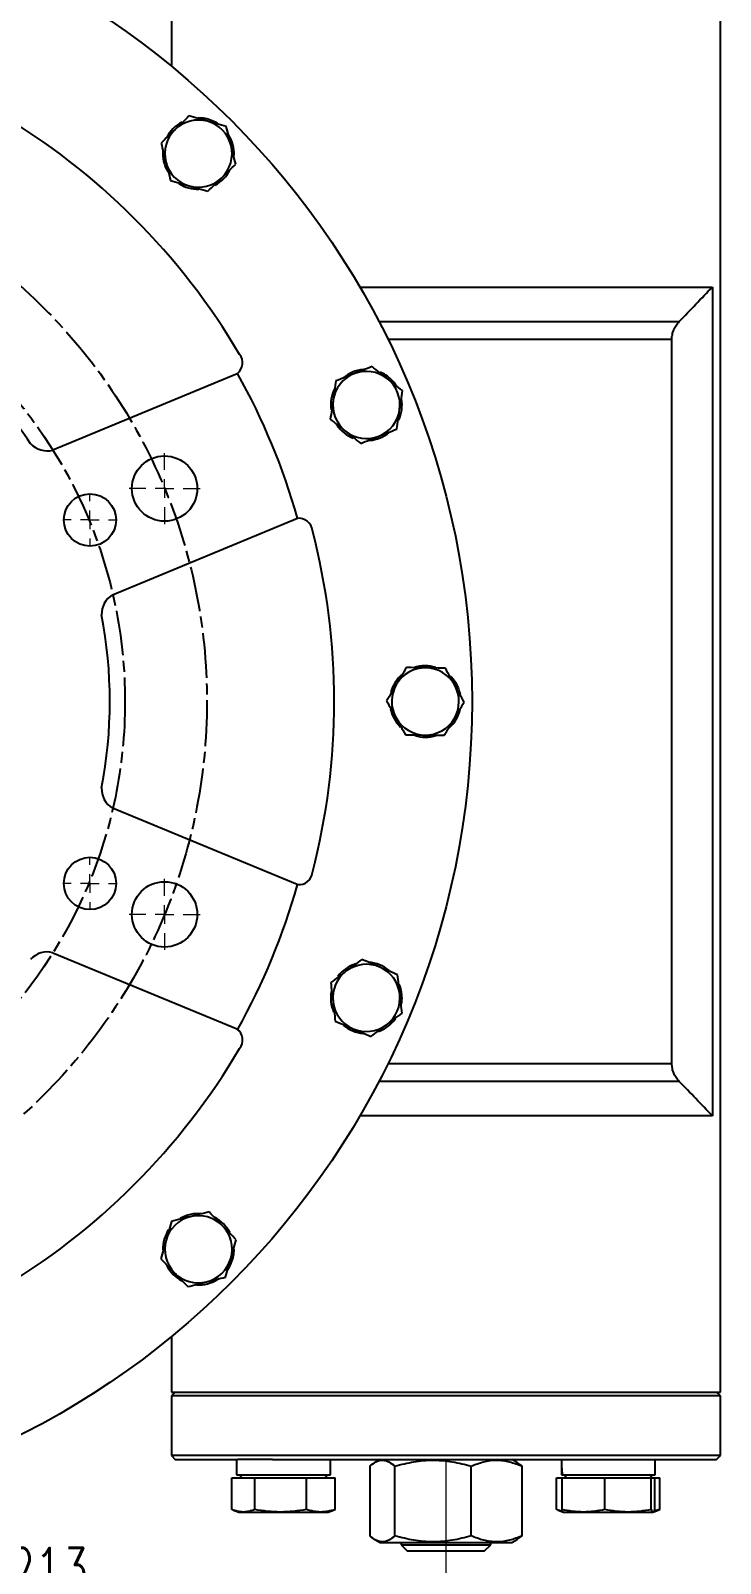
# Model space of a CAD drawing. Header units: millimetres. Extents: x 2085 to 4229, y 754 to 2271.
# Drawn here: x 3496.4 to 3681.1, y 1347.6 to 1758.1 of the extents above; entities that cross this region are included whole.
import ezdxf

# ---------------------------------------------------------------- set-up
doc = ezdxf.new("R2010")
doc.units = ezdxf.units.MM
doc.linetypes.add('AM_ISO08W050', pattern=[18, 12, -1.5, 3, -1.5])
for name, color, linetype, lineweight in [('10', 7, 'Continuous', 0), ('AM_5', 3, 'Continuous', 25), ('AM_7', 4, 'AM_ISO08W050', 25)]:
    doc.layers.add(name, color=color, linetype=linetype, lineweight=lineweight)
doc.styles.add('SLDTEXTSTYLE1', font='txt.shx', dxfattribs={"width": 0.7, "bigfont": 'gbcbig.shx'})
doc.dimstyles.new('SLDDIMSTYLE12$0', dxfattribs={"dimtxt": 12, "dimasz": 10, "dimexe": 0, "dimexo": 0.0625, "dimgap": 0.875, "dimtad": 1, "dimdec": 1, "dimlfac": 1.8, "dimrnd": 1e-09, "dimzin": 12, "dimdsep": 46, "dimtxsty": 'SLDTEXTSTYLE1', "dimcen": 0.09, "dimdle": 8.16, "dimclrd": 3, "dimclre": 3, "dimadec": 0, "dimazin": 3, "dimtfac": 1, "dimtdec": 1, "dimtofl": 0, "dimtmove": 0, "dimatfit": 3, "dimfxl": 0, "dimfrac": 2, "dimtolj": 1, "dimlwd": 5, "dimlwe": 5, "dimarcsym": 0})
doc.dimstyles.new('SLDDIMSTYLE12$3', dxfattribs={"dimtxt": 12, "dimasz": 10, "dimexe": 0, "dimexo": 0.0625, "dimgap": 0.875, "dimtad": 1, "dimdec": 1, "dimlfac": 1.8, "dimrnd": 1e-09, "dimzin": 12, "dimdsep": 46, "dimtxsty": 'SLDTEXTSTYLE1', "dimcen": 0.09, "dimdle": 8.16, "dimclrd": 3, "dimclre": 3, "dimadec": 0, "dimazin": 3, "dimtfac": 1, "dimtdec": 1, "dimtofl": 0, "dimtmove": 0, "dimatfit": 3, "dimfxl": 0, "dimfrac": 2, "dimtolj": 1, "dimlwd": 5, "dimlwe": 5, "dimarcsym": 0})

# ---------------------------------------------------------------- blocks, each defined once
blk = doc.blocks.new('SW_CENTERMARKSYMBOL_3')
at = {"layer": '10', "color": 0}
for p, q in [((0, 1), (0, 1.9)), ((-1, 0), (-1.9, 0)), ((0, 0), (-0.5, 0)), ((0, 0), (0, 0.5)), ((0, 0), (0, -0.5)), ((0, 0), (0.5, 0)), ((1, 0), (1.9, 0)), ((0, -1), (0, -1.9))]:
    blk.add_line(p, q, dxfattribs=at)
blk = doc.blocks.new('SW_CENTERMARKSYMBOL_4')
at = {"layer": '10', "color": 0}
for p, q in [((0, 1), (0, 1.9)), ((-1, 0), (-1.9, 0)), ((0, 0), (-0.5, 0)), ((0, 0), (0, 0.5)), ((0, 0), (0, -0.5)), ((0, 0), (0.5, 0)), ((1, 0), (1.9, 0)), ((0, -1), (0, -1.9))]:
    blk.add_line(p, q, dxfattribs=at)
blk = doc.blocks.new('SW_CENTERMARKSYMBOL_11')
at = {"layer": '10', "color": 0}
for p, q in [((0, 1), (0, 1.35)), ((-1, 0), (-1.35, 0)), ((0, 0), (-0.5, 0)), ((0, 0), (0, 0.5)), ((0, 0), (0, -0.5)), ((0, 0), (0.5, 0)), ((1, 0), (1.35, 0)), ((0, -1), (0, -1.35))]:
    blk.add_line(p, q, dxfattribs=at)
blk = doc.blocks.new('SW_CENTERMARKSYMBOL_12')
at = {"layer": '10', "color": 0}
for p, q in [((0, 1), (0, 1.35)), ((-1, 0), (-1.35, 0)), ((0, 0), (-0.5, 0)), ((0, 0), (0, 0.5)), ((0, 0), (0, -0.5)), ((0, 0), (0.5, 0)), ((1, 0), (1.35, 0)), ((0, -1), (0, -1.35))]:
    blk.add_line(p, q, dxfattribs=at)
blk = doc.blocks.new('*D62')
at = {"layer": 'AM_5', "color": 3, "lineweight": 5, "transparency": 16777216}
blk.add_line((3607.58, 1375.34), (3607.58, 1338.82), dxfattribs=at)
at = {"layer": 'AM_5', "color": 3, "linetype": 'Continuous', "lineweight": 5, "transparency": 16777216}
for p, q in [((3394.58, 1370.84), (3394.58, 1338.82)), ((3597.58, 1338.82), (3404.58, 1338.82))]:
    blk.add_line(p, q, dxfattribs=at)
at = {"layer": 'AM_5', "color": 3, "transparency": 16777216}
for points in [[(3404.58, 1340.49), (3404.58, 1337.16), (3394.58, 1338.82)], [(3597.58, 1340.49), (3597.58, 1337.16), (3607.58, 1338.82)]]:
    blk.add_solid(points, dxfattribs=at)
at = {"layer": 'Defpoints', "color": 0, "transparency": 16777216}
for p in [(3607.58, 1375.4), (3394.58, 1370.9), (3394.58, 1338.82)]:
    blk.add_point(p, dxfattribs=at)
at = {"layer": 'AM_5', "color": 0, "transparency": 16777216, "insert": (3501.08, 1345.7), "char_height": 12, "attachment_point": 5, "style": 'SLDTEXTSTYLE1'}
blk.add_mtext('\\A1;213', dxfattribs=at)
blk = doc.blocks.new('*D66')
at = {"layer": 'AM_5', "color": 3, "lineweight": 5, "transparency": 16777216}
for p, q in [((3394.49, 1578.4), (3394.67, 1578.4)), ((3394.58, 1578.31), (3394.58, 1578.49))]:
    blk.add_line(p, q, dxfattribs=at)
at = {"layer": 'AM_5', "color": 3, "linetype": 'Continuous', "lineweight": 5, "transparency": 16777216}
blk.add_line((3165.08, 1423.17), (3281.06, 1501.61), dxfattribs=at)
at = {"layer": 'AM_5', "color": 3, "transparency": 16777216}
blk.add_solid([(3280.13, 1502.99), (3281.99, 1500.23), (3289.34, 1507.22)], dxfattribs=at)
at = {"layer": 'Defpoints', "color": 0, "transparency": 16777216}
for p in [(3499.82, 1649.58), (3289.34, 1507.22)]:
    blk.add_point(p, dxfattribs=at)
at = {"layer": 'AM_5', "color": 0, "transparency": 16777216, "insert": (3171.23, 1435.63), "char_height": 12, "attachment_point": 5, "rotation": 34.0741, "style": 'SLDTEXTSTYLE1'}
blk.add_mtext('\\A1;254', dxfattribs=at)

msp = doc.modelspace()

# ---------------------------------------------------------------- linework, layer by layer
at = {"color": 7, "linetype": 'Continuous', "lineweight": 25}
for p, q in [((3534.083, 1763.399), (3534.083, 1748.516)), ((3681.083, 1393.399), (3681.083, 1763.399)), ((3543.094, 1733.973), (3543.094, 1734.506)), ((3579.592, 1697.399), (3579.413, 1697.399)), ((3584.528, 1689.399), (3678.969, 1689.399)), ((3678.969, 1689.399), (3678.969, 1467.399)), ((3589.635, 1680.156), (3670.059, 1680.156)), ((3668.103, 1675.382), (3592.053, 1675.382)), ((3668.103, 1481.417), (3668.103, 1675.382)), ((3551.68, 1666.15), (3502.289, 1645.692)), ((3591.324, 1665.298), (3591.528, 1665.79)), ((3518.326, 1606.977), (3567.856, 1627.493)), ((3609.603, 1583.393), (3609.979, 1583.77)), ((3567.717, 1529.364), (3518.326, 1549.822)), ((3502.289, 1511.107), (3551.82, 1490.591)), ((3595.146, 1500.729), (3595.639, 1500.933)), ((3592.053, 1481.417), (3668.103, 1481.417)), ((3670.059, 1476.643), (3589.635, 1476.643)), ((3678.969, 1467.399), (3584.528, 1467.399)), ((3550.156, 1429.889), (3550.689, 1429.889)), ((3534.083, 1408.283), (3534.083, 1393.399)), ((3535.083, 1393.399), (3534.083, 1392.399)), ((3534.083, 1393.399), (3607.583, 1393.399)), ((3534.083, 1392.399), (3534.083, 1376.399)), ((3681.083, 1392.399), (3534.083, 1392.399)), ((3607.583, 1393.399), (3681.083, 1393.399)), ((3681.083, 1392.399), (3680.083, 1393.399)), ((3681.083, 1376.399), (3681.083, 1392.399)), ((3534.083, 1376.399), (3535.083, 1375.399)), ((3659.555, 1376.399), (3534.083, 1376.399)), ((3535.083, 1375.399), (3551.894, 1375.399)), ((3551.546, 1375.399), (3551.546, 1371.299)), ((3561.161, 1375.399), (3551.894, 1375.399)), ((3561.161, 1375.399), (3654.004, 1375.399)), ((3576.646, 1371.299), (3576.646, 1375.399)), ((3589.958, 1375.399), (3588.516, 1374.567)), ((3626.65, 1374.567), (3625.208, 1375.399)), ((3638.52, 1375.399), (3638.52, 1371.299)), ((3654.004, 1375.399), (3663.272, 1375.399)), ((3681.083, 1376.399), (3659.555, 1376.399)), ((3663.272, 1375.399), (3680.083, 1375.399)), ((3663.62, 1371.299), (3663.62, 1375.399)), ((3680.083, 1375.399), (3681.083, 1376.399)), ((3551.546, 1371.299), (3576.646, 1371.299)), ((3553.096, 1371.299), (3552.296, 1370.499)), ((3575.896, 1370.499), (3575.096, 1371.299)), ((3587.179, 1373.575), (3587.179, 1354.924)), ((3593.95, 1354.924), (3593.95, 1373.575)), ((3614.354, 1354.924), (3614.354, 1373.575)), ((3627.986, 1373.575), (3626.621, 1374.516)), ((3627.986, 1354.924), (3627.986, 1373.575)), ((3638.52, 1371.299), (3638.745, 1371.299)), ((3638.745, 1371.299), (3663.62, 1371.299)), ((3640.07, 1371.299), (3639.27, 1370.499)), ((3662.87, 1370.499), (3662.07, 1371.299)), ((3550.269, 1361.975), (3550.269, 1370.499)), ((3550.269, 1370.499), (3556.398, 1370.499)), ((3556.398, 1361.975), (3556.398, 1370.499)), ((3556.398, 1370.499), (3570.225, 1370.499)), ((3570.225, 1361.975), (3570.225, 1370.499)), ((3570.225, 1370.499), (3577.922, 1370.499)), ((3577.922, 1361.975), (3577.922, 1370.499)), ((3637.243, 1361.975), (3637.243, 1370.499)), ((3637.243, 1370.499), (3638.643, 1370.499)), ((3638.643, 1370.499), (3638.643, 1361.975)), ((3638.643, 1370.499), (3650.164, 1370.499)), ((3650.164, 1361.975), (3650.164, 1370.499)), ((3650.164, 1370.499), (3662.591, 1370.499)), ((3662.591, 1361.975), (3662.591, 1370.499)), ((3662.591, 1370.499), (3663.497, 1370.499)), ((3663.497, 1361.975), (3663.497, 1370.499)), ((3663.497, 1370.499), (3664.897, 1370.499)), ((3664.897, 1361.975), (3664.897, 1370.499)), ((3550.706, 1361.805), (3552.096, 1361.299)), ((3552.096, 1361.299), (3553.334, 1361.299)), ((3553.334, 1361.299), (3563.312, 1361.299)), ((3563.312, 1361.299), (3574.074, 1361.299)), ((3574.074, 1361.299), (3576.096, 1361.299)), ((3576.096, 1361.299), (3577.485, 1361.805)), ((3577.476, 1361.83), (3577.922, 1361.975)), ((3637.68, 1361.805), (3639.07, 1361.299)), ((3639.095, 1361.299), (3644.404, 1361.299)), ((3644.404, 1361.299), (3656.378, 1361.299)), ((3656.378, 1361.299), (3663.044, 1361.299)), ((3663.07, 1361.299), (3664.459, 1361.805)), ((3664.897, 1361.975), (3663.31, 1361.564)), ((3664.45, 1361.83), (3664.897, 1361.975)), ((3626.621, 1353.949), (3627.986, 1354.924)), ((3588.53, 1353.924), (3589.958, 1353.099)), ((3589.958, 1353.099), (3625.208, 1353.099)), ((3595.583, 1353.099), (3595.583, 1352.523)), ((3595.583, 1352.523), (3597.207, 1350.899)), ((3595.583, 1352.523), (3607.583, 1352.523)), ((3597.207, 1350.899), (3617.959, 1350.899)), ((3607.583, 1352.523), (3619.583, 1352.523)), ((3617.959, 1350.899), (3619.583, 1352.523)), ((3619.583, 1352.523), (3619.583, 1353.099)), ((3625.208, 1353.099), (3626.636, 1353.924))]:
    msp.add_line(p, q, dxfattribs=at)
for centre, radius in [((3394.583, 1578.399), 220), ((3532.241, 1635.419), 8.75), ((3512.256, 1627), 7), ((3512.256, 1529.658), 7), ((3532.241, 1521.38), 8.75)]:
    msp.add_circle(centre, radius, dxfattribs=at)
for centre, radius, start, end in [((3394.583, 1578.399), 183.094, 30.51289, 59.48711), ((3541.307, 1725.124), 9.55, 117.66492, 153.66529), ((3541.307, 1725.124), 9, 74.15979, 134.15979), ((3541.307, 1725.124), 9.55, 79.22088, 90.02267), ((3541.307, 1725.124), 9.55, 55.4811, 79.22088), ((3541.307, 1725.124), 9, 14.15979, 74.15979), ((3541.307, 1725.124), 9, 134.15979, 194.15979), ((3541.307, 1725.124), 9.55, 357.15425, 32.14171), ((3541.307, 1725.124), 9.55, 174.93683, 210.51721), ((3541.307, 1725.124), 9, 314.15979, 14.15979), ((3541.307, 1725.124), 9, 194.15979, 254.15979), ((3541.307, 1725.124), 9.55, 297.8213, 332.31506), ((3541.307, 1725.124), 9.55, 236.71169, 270.8491), ((3541.307, 1725.124), 9, 254.15979, 314.15979), ((3394.583, 1578.399), 122.997, 34.14444, 55.85556), ((3549.47, 1669.068), 3.66, 309.5302, 38.83022), ((3586.288, 1657.806), 9.55, 95.16492, 131.16529), ((3586.288, 1657.806), 9, 51.65979, 111.65979), ((3549.47, 1669.068), 3.66, 307.1469, 309.5302), ((3394.583, 1578.399), 180.094, 15.8189, 29.1944), ((3586.288, 1657.806), 9, 111.65979, 171.65979), ((3586.288, 1657.806), 9.55, 56.72088, 67.52267), ((3586.288, 1657.806), 9.55, 32.9811, 56.72088), ((3586.288, 1657.806), 9, 351.65979, 51.65979), ((3586.288, 1657.806), 9.55, 152.43683, 188.01721), ((3586.288, 1657.806), 9, 171.65979, 231.65979), ((3586.288, 1657.806), 9.55, 334.65425, 9.64171), ((3586.288, 1657.806), 9, 291.65979, 351.65979), ((3586.288, 1657.806), 9.55, 214.21169, 248.3491), ((3586.288, 1657.806), 9, 231.65979, 291.65979), ((3586.288, 1657.806), 9.55, 275.3213, 309.81506), ((3500.79, 1651.502), 6, 222.66602, 284.47019), ((3568.217, 1623.809), 3.66, 6.16978, 97.85309), ((3394.583, 1578.399), 183.094, 345.51289, 14.48711), ((3521.374, 1601.808), 6, 120.52979, 182.334), ((3394.583, 1578.399), 122.997, 349.14444, 10.85556), ((3602.083, 1578.399), 9.55, 129.93683, 165.51721), ((3602.083, 1578.399), 9, 89.15979, 149.15979), ((3602.083, 1578.399), 9.55, 72.66492, 108.66529), ((3602.083, 1578.399), 9, 29.15979, 89.15979), ((3602.083, 1578.399), 9.55, 34.22088, 45.02267), ((3602.083, 1578.399), 9, 149.15979, 209.15979), ((3602.083, 1578.399), 9, 329.15979, 29.15979), ((3602.083, 1578.399), 9.55, 10.4811, 34.22088), ((3602.083, 1578.399), 9.55, 191.71169, 225.8491), ((3602.083, 1578.399), 9, 209.15979, 269.15979), ((3602.083, 1578.399), 9, 269.15979, 329.15979), ((3602.083, 1578.399), 9.55, 312.15425, 347.14171), ((3602.083, 1578.399), 9.55, 252.8213, 287.31506), ((3521.374, 1554.991), 6, 177.66602, 239.47019), ((3568.217, 1532.99), 3.66, 264.5302, 353.83022), ((3394.583, 1578.399), 180.094, 330.8189, 344.1944), ((3568.217, 1532.99), 3.66, 262.1469, 264.5302), ((3500.79, 1505.297), 6, 75.52978, 137.334), ((3586.288, 1498.993), 9.55, 107.43683, 143.01721), ((3586.288, 1498.993), 9, 66.65979, 126.65979), ((3586.288, 1498.993), 9.55, 50.16492, 86.16529), ((3586.288, 1498.993), 9, 6.65979, 66.65979), ((3586.288, 1498.993), 9, 126.65979, 186.65979), ((3586.288, 1498.993), 9.55, 11.72088, 22.52267), ((3586.288, 1498.993), 9.55, 169.21169, 203.3491), ((3586.288, 1498.993), 9, 306.65979, 6.65979), ((3586.288, 1498.993), 9.55, 347.9811, 11.72088), ((3586.288, 1498.993), 9, 186.65979, 246.65979), ((3549.47, 1487.731), 3.66, 321.16978, 52.85307), ((3586.288, 1498.993), 9.55, 230.3213, 264.81506), ((3586.288, 1498.993), 9, 246.65979, 306.65979), ((3586.288, 1498.993), 9.55, 289.65425, 324.64171), ((3394.583, 1578.399), 183.094, 300.51289, 329.48711), ((3541.307, 1431.675), 9.55, 84.93683, 120.51721), ((3541.307, 1431.675), 9.55, 146.71169, 180.8491), ((3541.307, 1431.675), 9, 104.15979, 164.15979), ((3541.307, 1431.675), 9, 44.15979, 104.15979), ((3541.307, 1431.675), 9.55, 27.66492, 63.66529), ((3541.307, 1431.675), 9, 344.15979, 44.15979), ((3541.307, 1431.675), 9, 164.15979, 224.15979), ((3541.307, 1431.675), 9, 284.15979, 344.15979), ((3541.307, 1431.675), 9.55, 325.4811, 349.22088), ((3541.307, 1431.675), 9.55, 349.22088, 0.02267), ((3541.307, 1431.675), 9.55, 207.8213, 242.31506), ((3541.307, 1431.675), 9, 224.15979, 284.15979), ((3541.307, 1431.675), 9.55, 267.15425, 302.14171)]:
    msp.add_arc(centre, radius, start, end, dxfattribs=at)
for centre, start_param, end_param in [((3651.07, 1375.399), 1.5707963, 1.7605494), ((3651.07, 1371.299), 1.4763478, 1.5707963)]:
    msp.add_ellipse(centre, major_axis=(0, 21.737), ratio=0.5773503, start_param=start_param, end_param=end_param, dxfattribs=at)
for points, knots in [([(3538.765, 1735.201), (3538.149, 1734.602), (3537.531, 1734.002), (3536.289, 1732.796), (3535.665, 1732.19), (3535.037, 1731.581)], [0, 0, 0, 0, 0.5, 0.5, 1, 1, 1, 1]), ([(3543.764, 1733.782), (3542.923, 1734.021), (3542.086, 1734.258), (3540.421, 1734.731), (3539.592, 1734.966), (3538.765, 1735.201)], [0, 0, 0, 0, 0.5, 0.5, 1, 1, 1, 1]), ([(3548.763, 1732.364), (3547.936, 1732.599), (3547.107, 1732.834), (3545.442, 1733.306), (3544.605, 1733.544), (3543.764, 1733.782)], [0, 0, 0, 0, 0.5, 0.5, 1, 1, 1, 1]), ([(3550.034, 1727.326), (3549.82, 1728.173), (3549.607, 1729.017), (3549.184, 1730.696), (3548.973, 1731.531), (3548.763, 1732.364)], [0, 0, 0, 0, 0.5, 0.5, 1, 1, 1, 1]), ([(3535.037, 1731.581), (3534.41, 1730.972), (3533.786, 1730.366), (3532.544, 1729.16), (3531.926, 1728.559), (3531.31, 1727.961)], [0, 0, 0, 0, 0.5, 0.5, 1, 1, 1, 1]), ([(3531.31, 1727.961), (3531.52, 1727.128), (3531.731, 1726.292), (3532.154, 1724.613), (3532.367, 1723.77), (3532.581, 1722.923)], [0, 0, 0, 0, 0.5, 0.5, 1, 1, 1, 1]), ([(3551.305, 1722.288), (3551.095, 1723.12), (3550.884, 1723.956), (3550.461, 1725.635), (3550.248, 1726.478), (3550.034, 1727.326)], [0, 0, 0, 0, 0.5, 0.5, 1, 1, 1, 1]), ([(3532.581, 1722.923), (3532.795, 1722.075), (3533.007, 1721.232), (3533.431, 1719.553), (3533.642, 1718.717), (3533.852, 1717.884)], [0, 0, 0, 0, 0.5, 0.5, 1, 1, 1, 1]), ([(3547.577, 1718.668), (3548.205, 1719.277), (3548.828, 1719.882), (3550.071, 1721.089), (3550.689, 1721.689), (3551.305, 1722.288)], [0, 0, 0, 0, 0.5, 0.5, 1, 1, 1, 1]), ([(3533.852, 1717.884), (3534.678, 1717.65), (3535.507, 1717.415), (3537.173, 1716.942), (3538.01, 1716.705), (3538.851, 1716.466)], [0, 0, 0, 0, 0.5, 0.5, 1, 1, 1, 1]), ([(3538.851, 1716.466), (3539.692, 1716.227), (3540.529, 1715.99), (3542.194, 1715.517), (3543.023, 1715.282), (3543.85, 1715.048)], [0, 0, 0, 0, 0.5, 0.5, 1, 1, 1, 1]), ([(3543.85, 1715.048), (3544.466, 1715.646), (3545.084, 1716.246), (3546.326, 1717.453), (3546.95, 1718.058), (3547.577, 1718.668)], [0, 0, 0, 0, 0.5, 0.5, 1, 1, 1, 1]), ([(3668.103, 1675.382), (3668.103, 1675.827), (3668.147, 1676.264), (3668.275, 1676.908), (3668.328, 1677.122), (3668.456, 1677.544), (3668.531, 1677.754), (3668.783, 1678.366), (3668.988, 1678.754), (3669.47, 1679.488), (3669.75, 1679.837), (3670.059, 1680.156)], [0, 0, 0, 0, 0.25, 0.25, 0.375, 0.375, 0.5, 0.5, 0.75, 0.75, 1, 1, 1, 1]), ([(3587.795, 1668.089), (3586.997, 1667.772), (3586.196, 1667.454), (3584.587, 1666.815), (3583.778, 1666.494), (3582.966, 1666.171)], [0, 0, 0, 0, 0.5, 0.5, 1, 1, 1, 1]), ([(3591.871, 1664.865), (3591.185, 1665.408), (3590.503, 1665.947), (3589.145, 1667.021), (3588.469, 1667.556), (3587.795, 1668.089)], [0, 0, 0, 0, 0.5, 0.5, 1, 1, 1, 1]), ([(3578.137, 1664.253), (3578.012, 1663.403), (3577.887, 1662.55), (3577.636, 1660.837), (3577.51, 1659.977), (3577.383, 1659.112)], [0, 0, 0, 0, 0.5, 0.5, 1, 1, 1, 1]), ([(3582.966, 1666.171), (3582.153, 1665.848), (3581.345, 1665.527), (3579.736, 1664.888), (3578.935, 1664.57), (3578.137, 1664.253)], [0, 0, 0, 0, 0.5, 0.5, 1, 1, 1, 1]), ([(3595.946, 1661.642), (3595.273, 1662.175), (3594.597, 1662.71), (3593.239, 1663.784), (3592.556, 1664.323), (3591.871, 1664.865)], [0, 0, 0, 0, 0.5, 0.5, 1, 1, 1, 1]), ([(3577.383, 1659.112), (3577.256, 1658.247), (3577.13, 1657.386), (3576.879, 1655.673), (3576.754, 1654.82), (3576.629, 1653.971)], [0, 0, 0, 0, 0.5, 0.5, 1, 1, 1, 1]), ([(3595.193, 1656.501), (3595.319, 1657.366), (3595.446, 1658.226), (3595.697, 1659.939), (3595.822, 1660.792), (3595.946, 1661.642)], [0, 0, 0, 0, 0.5, 0.5, 1, 1, 1, 1]), ([(3594.439, 1651.36), (3594.563, 1652.21), (3594.688, 1653.062), (3594.94, 1654.775), (3595.066, 1655.636), (3595.193, 1656.501)], [0, 0, 0, 0, 0.5, 0.5, 1, 1, 1, 1]), ([(3576.629, 1653.971), (3577.303, 1653.438), (3577.979, 1652.903), (3579.337, 1651.829), (3580.019, 1651.29), (3580.705, 1650.747)], [0, 0, 0, 0, 0.5, 0.5, 1, 1, 1, 1]), ([(3580.705, 1650.747), (3581.391, 1650.205), (3582.073, 1649.665), (3583.431, 1648.591), (3584.107, 1648.057), (3584.78, 1647.524)], [0, 0, 0, 0, 0.5, 0.5, 1, 1, 1, 1]), ([(3589.61, 1649.442), (3590.422, 1649.764), (3591.23, 1650.085), (3592.84, 1650.725), (3593.641, 1651.043), (3594.439, 1651.36)], [0, 0, 0, 0, 0.5, 0.5, 1, 1, 1, 1]), ([(3584.78, 1647.524), (3585.579, 1647.841), (3586.38, 1648.159), (3587.989, 1648.798), (3588.797, 1649.119), (3589.61, 1649.442)], [0, 0, 0, 0, 0.5, 0.5, 1, 1, 1, 1]), ([(3597.019, 1587.475), (3596.579, 1586.737), (3596.137, 1585.997), (3595.249, 1584.511), (3594.804, 1583.764), (3594.355, 1583.013)], [0, 0, 0, 0, 0.5, 0.5, 1, 1, 1, 1]), ([(3602.215, 1587.399), (3601.341, 1587.411), (3600.471, 1587.424), (3598.74, 1587.449), (3597.878, 1587.462), (3597.019, 1587.475)], [0, 0, 0, 0, 0.5, 0.5, 1, 1, 1, 1]), ([(3607.41, 1587.322), (3606.551, 1587.335), (3605.69, 1587.348), (3603.958, 1587.373), (3603.089, 1587.386), (3602.215, 1587.399)], [0, 0, 0, 0, 0.5, 0.5, 1, 1, 1, 1]), ([(3609.942, 1582.785), (3609.516, 1583.548), (3609.092, 1584.308), (3608.249, 1585.82), (3607.829, 1586.572), (3607.41, 1587.322)], [0, 0, 0, 0, 0.5, 0.5, 1, 1, 1, 1]), ([(3594.355, 1583.013), (3593.907, 1582.263), (3593.461, 1581.516), (3592.574, 1580.029), (3592.132, 1579.289), (3591.692, 1578.552)], [0, 0, 0, 0, 0.5, 0.5, 1, 1, 1, 1]), ([(3612.474, 1578.247), (3612.055, 1578.997), (3611.635, 1579.75), (3610.792, 1581.262), (3610.368, 1582.021), (3609.942, 1582.785)], [0, 0, 0, 0, 0.5, 0.5, 1, 1, 1, 1]), ([(3591.692, 1578.552), (3592.11, 1577.802), (3592.53, 1577.049), (3593.374, 1575.537), (3593.797, 1574.778), (3594.223, 1574.014)], [0, 0, 0, 0, 0.5, 0.5, 1, 1, 1, 1]), ([(3609.81, 1573.786), (3610.258, 1574.536), (3610.704, 1575.283), (3611.592, 1576.77), (3612.034, 1577.51), (3612.474, 1578.247)], [0, 0, 0, 0, 0.5, 0.5, 1, 1, 1, 1]), ([(3594.223, 1574.014), (3594.649, 1573.251), (3595.073, 1572.491), (3595.917, 1570.979), (3596.337, 1570.227), (3596.755, 1569.477)], [0, 0, 0, 0, 0.5, 0.5, 1, 1, 1, 1]), ([(3607.146, 1569.324), (3607.587, 1570.062), (3608.029, 1570.802), (3608.916, 1572.288), (3609.362, 1573.035), (3609.81, 1573.786)], [0, 0, 0, 0, 0.5, 0.5, 1, 1, 1, 1]), ([(3596.755, 1569.477), (3597.614, 1569.464), (3598.476, 1569.451), (3600.207, 1569.426), (3601.077, 1569.413), (3601.951, 1569.4)], [0, 0, 0, 0, 0.5, 0.5, 1, 1, 1, 1]), ([(3601.951, 1569.4), (3602.825, 1569.388), (3603.695, 1569.375), (3605.426, 1569.35), (3606.287, 1569.337), (3607.146, 1569.324)], [0, 0, 0, 0, 0.5, 0.5, 1, 1, 1, 1]), ([(3585.083, 1509.315), (3584.393, 1508.802), (3583.702, 1508.287), (3582.313, 1507.254), (3581.616, 1506.734), (3580.914, 1506.212)], [0, 0, 0, 0, 0.5, 0.5, 1, 1, 1, 1]), ([(3589.853, 1507.256), (3589.051, 1507.603), (3588.252, 1507.947), (3586.663, 1508.633), (3585.871, 1508.975), (3585.083, 1509.315)], [0, 0, 0, 0, 0.5, 0.5, 1, 1, 1, 1]), ([(3594.624, 1505.198), (3593.836, 1505.538), (3593.044, 1505.879), (3591.455, 1506.565), (3590.656, 1506.91), (3589.853, 1507.256)], [0, 0, 0, 0, 0.5, 0.5, 1, 1, 1, 1]), ([(3580.914, 1506.212), (3580.213, 1505.69), (3579.515, 1505.171), (3578.126, 1504.137), (3577.435, 1503.623), (3576.746, 1503.11)], [0, 0, 0, 0, 0.5, 0.5, 1, 1, 1, 1]), ([(3576.746, 1503.11), (3576.846, 1502.257), (3576.945, 1501.401), (3577.146, 1499.681), (3577.247, 1498.817), (3577.349, 1497.949)], [0, 0, 0, 0, 0.5, 0.5, 1, 1, 1, 1]), ([(3595.227, 1500.036), (3595.126, 1500.905), (3595.025, 1501.769), (3594.824, 1503.488), (3594.724, 1504.344), (3594.624, 1505.198)], [0, 0, 0, 0, 0.5, 0.5, 1, 1, 1, 1]), ([(3595.83, 1494.875), (3595.73, 1495.729), (3595.63, 1496.585), (3595.429, 1498.304), (3595.328, 1499.168), (3595.227, 1500.036)], [0, 0, 0, 0, 0.5, 0.5, 1, 1, 1, 1]), ([(3577.349, 1497.949), (3577.45, 1497.081), (3577.551, 1496.217), (3577.752, 1494.497), (3577.852, 1493.641), (3577.951, 1492.788)], [0, 0, 0, 0, 0.5, 0.5, 1, 1, 1, 1]), ([(3591.661, 1491.773), (3592.363, 1492.295), (3593.06, 1492.814), (3594.449, 1493.848), (3595.141, 1494.362), (3595.83, 1494.875)], [0, 0, 0, 0, 0.5, 0.5, 1, 1, 1, 1]), ([(3577.951, 1492.788), (3578.74, 1492.447), (3579.531, 1492.106), (3581.121, 1491.42), (3581.919, 1491.076), (3582.722, 1490.729)], [0, 0, 0, 0, 0.5, 0.5, 1, 1, 1, 1]), ([(3582.722, 1490.729), (3583.525, 1490.383), (3584.323, 1490.038), (3585.913, 1489.352), (3586.704, 1489.011), (3587.493, 1488.671)], [0, 0, 0, 0, 0.5, 0.5, 1, 1, 1, 1]), ([(3587.493, 1488.671), (3588.182, 1489.183), (3588.873, 1489.698), (3590.262, 1490.732), (3590.96, 1491.251), (3591.661, 1491.773)], [0, 0, 0, 0, 0.5, 0.5, 1, 1, 1, 1]), ([(3670.059, 1476.643), (3669.749, 1476.962), (3669.475, 1477.305), (3669.113, 1477.854), (3669.001, 1478.043), (3668.794, 1478.433), (3668.699, 1478.635), (3668.447, 1479.247), (3668.32, 1479.667), (3668.148, 1480.528), (3668.103, 1480.972), (3668.103, 1481.417)], [0, 0, 0, 0, 0.25, 0.25, 0.375, 0.375, 0.5, 0.5, 0.75, 0.75, 1, 1, 1, 1]), ([(3544.144, 1441.673), (3543.311, 1441.462), (3542.476, 1441.252), (3540.797, 1440.828), (3539.953, 1440.615), (3539.106, 1440.401)], [0, 0, 0, 0, 0.5, 0.5, 1, 1, 1, 1]), ([(3547.764, 1437.945), (3547.155, 1438.572), (3546.549, 1439.196), (3545.343, 1440.438), (3544.743, 1441.056), (3544.144, 1441.673)], [0, 0, 0, 0, 0.5, 0.5, 1, 1, 1, 1]), ([(3534.068, 1439.13), (3533.833, 1438.304), (3533.598, 1437.475), (3533.125, 1435.809), (3532.888, 1434.973), (3532.649, 1434.131)], [0, 0, 0, 0, 0.5, 0.5, 1, 1, 1, 1]), ([(3539.106, 1440.401), (3538.258, 1440.188), (3537.415, 1439.975), (3535.736, 1439.551), (3534.9, 1439.34), (3534.068, 1439.13)], [0, 0, 0, 0, 0.5, 0.5, 1, 1, 1, 1]), ([(3551.384, 1434.217), (3550.786, 1434.833), (3550.185, 1435.452), (3548.979, 1436.694), (3548.373, 1437.318), (3547.764, 1437.945)], [0, 0, 0, 0, 0.5, 0.5, 1, 1, 1, 1]), ([(3532.649, 1434.131), (3532.411, 1433.29), (3532.173, 1432.454), (3531.701, 1430.788), (3531.465, 1429.959), (3531.231, 1429.133)], [0, 0, 0, 0, 0.5, 0.5, 1, 1, 1, 1]), ([(3549.966, 1429.218), (3550.204, 1430.059), (3550.442, 1430.896), (3550.914, 1432.562), (3551.15, 1433.391), (3551.384, 1434.217)], [0, 0, 0, 0, 0.5, 0.5, 1, 1, 1, 1]), ([(3531.231, 1429.133), (3531.829, 1428.516), (3532.43, 1427.898), (3533.636, 1426.656), (3534.242, 1426.032), (3534.851, 1425.405)], [0, 0, 0, 0, 0.5, 0.5, 1, 1, 1, 1]), ([(3548.547, 1424.219), (3548.782, 1425.046), (3549.017, 1425.875), (3549.49, 1427.541), (3549.727, 1428.377), (3549.966, 1429.218)], [0, 0, 0, 0, 0.5, 0.5, 1, 1, 1, 1]), ([(3534.851, 1425.405), (3535.46, 1424.778), (3536.066, 1424.154), (3537.272, 1422.912), (3537.872, 1422.293), (3538.471, 1421.677)], [0, 0, 0, 0, 0.5, 0.5, 1, 1, 1, 1]), ([(3538.471, 1421.677), (3539.304, 1421.887), (3540.139, 1422.098), (3541.818, 1422.522), (3542.661, 1422.734), (3543.509, 1422.948)], [0, 0, 0, 0, 0.5, 0.5, 1, 1, 1, 1]), ([(3543.509, 1422.948), (3544.357, 1423.162), (3545.2, 1423.375), (3546.879, 1423.798), (3547.714, 1424.009), (3548.547, 1424.219)], [0, 0, 0, 0, 0.5, 0.5, 1, 1, 1, 1]), ([(3587.179, 1373.575), (3587.732, 1374.065), (3588.289, 1374.469), (3589.414, 1375.028), (3589.983, 1375.182), (3590.702, 1375.183), (3590.847, 1375.174), (3591.135, 1375.137), (3591.278, 1375.109), (3591.707, 1374.999), (3591.992, 1374.891), (3592.839, 1374.47), (3593.397, 1374.066), (3593.95, 1373.575)], [0, 0, 0, 0, 0.25, 0.25, 0.5, 0.5, 0.5625, 0.5625, 0.625, 0.625, 0.75, 0.75, 1, 1, 1, 1]), ([(3593.95, 1373.575), (3595.616, 1374.065), (3597.294, 1374.469), (3600.685, 1375.028), (3602.398, 1375.182), (3604.566, 1375.183), (3605.002, 1375.174), (3605.87, 1375.137), (3606.303, 1375.109), (3607.595, 1374.999), (3608.451, 1374.891), (3611.005, 1374.47), (3612.686, 1374.066), (3614.354, 1373.575)], [0, 0, 0, 0, 0.25, 0.25, 0.5, 0.5, 0.5625, 0.5625, 0.625, 0.625, 0.75, 0.75, 1, 1, 1, 1]), ([(3614.354, 1373.575), (3615.467, 1374.065), (3616.588, 1374.469), (3618.854, 1375.028), (3619.998, 1375.182), (3621.447, 1375.183), (3621.738, 1375.174), (3622.318, 1375.137), (3622.607, 1375.109), (3623.471, 1374.999), (3624.043, 1374.891), (3625.748, 1374.47), (3626.872, 1374.066), (3627.986, 1373.575)], [0, 0, 0, 0, 0.25, 0.25, 0.5, 0.5, 0.5625, 0.5625, 0.625, 0.625, 0.75, 0.75, 1, 1, 1, 1]), ([(3553.334, 1361.299), (3552.818, 1361.299), (3552.305, 1361.362), (3551.284, 1361.596), (3550.776, 1361.767), (3550.269, 1361.975)], [0, 0, 0, 0, 0.5, 0.5, 1, 1, 1, 1]), ([(3556.398, 1361.975), (3555.891, 1361.767), (3555.383, 1361.596), (3554.362, 1361.362), (3553.849, 1361.299), (3553.334, 1361.299)], [0, 0, 0, 0, 0.5, 0.5, 1, 1, 1, 1]), ([(3563.312, 1361.299), (3562.148, 1361.299), (3560.991, 1361.362), (3558.688, 1361.596), (3557.541, 1361.767), (3556.398, 1361.975)], [0, 0, 0, 0, 0.5, 0.5, 1, 1, 1, 1]), ([(3570.225, 1361.975), (3569.082, 1361.767), (3567.935, 1361.596), (3565.632, 1361.362), (3564.475, 1361.299), (3563.312, 1361.299)], [0, 0, 0, 0, 0.5, 0.5, 1, 1, 1, 1]), ([(3574.074, 1361.299), (3573.426, 1361.299), (3572.782, 1361.362), (3571.5, 1361.596), (3570.861, 1361.767), (3570.225, 1361.975)], [0, 0, 0, 0, 0.5, 0.5, 1, 1, 1, 1]), ([(3577.922, 1361.975), (3577.286, 1361.767), (3576.648, 1361.596), (3575.365, 1361.362), (3574.721, 1361.299), (3574.074, 1361.299)], [0, 0, 0, 0, 0.5, 0.5, 1, 1, 1, 1]), ([(3638.887, 1361.465), (3638.85, 1361.469), (3638.297, 1361.529), (3637.752, 1361.76), (3637.243, 1361.975)], [0, 0, 0, 0, 0.0675214, 1, 1, 1, 1]), ([(3644.404, 1361.299), (3643.434, 1361.299), (3642.47, 1361.362), (3640.551, 1361.596), (3639.595, 1361.767), (3638.643, 1361.975)], [0, 0, 0, 0, 0.5, 0.5, 1, 1, 1, 1]), ([(3638.643, 1361.975), (3638.718, 1361.767), (3638.793, 1361.596), (3638.944, 1361.362), (3639.019, 1361.299), (3639.095, 1361.299)], [0, 0, 0, 0, 0.5, 0.5, 1, 1, 1, 1]), ([(3650.164, 1361.975), (3649.212, 1361.767), (3648.257, 1361.596), (3646.337, 1361.362), (3645.373, 1361.299), (3644.404, 1361.299)], [0, 0, 0, 0, 0.5, 0.5, 1, 1, 1, 1]), ([(3656.378, 1361.299), (3655.332, 1361.299), (3654.292, 1361.362), (3652.222, 1361.596), (3651.192, 1361.767), (3650.164, 1361.975)], [0, 0, 0, 0, 0.5, 0.5, 1, 1, 1, 1]), ([(3662.591, 1361.975), (3661.564, 1361.767), (3660.534, 1361.596), (3658.463, 1361.362), (3657.423, 1361.299), (3656.378, 1361.299)], [0, 0, 0, 0, 0.5, 0.5, 1, 1, 1, 1]), ([(3663.044, 1361.299), (3662.968, 1361.299), (3662.892, 1361.362), (3662.741, 1361.596), (3662.666, 1361.767), (3662.591, 1361.975)], [0, 0, 0, 0, 0.5, 0.5, 1, 1, 1, 1]), ([(3663.497, 1361.975), (3663.422, 1361.767), (3663.347, 1361.596), (3663.196, 1361.362), (3663.12, 1361.299), (3663.044, 1361.299)], [0, 0, 0, 0, 0.5, 0.5, 1, 1, 1, 1]), ([(3593.95, 1354.924), (3593.398, 1354.434), (3592.841, 1354.03), (3591.716, 1353.471), (3591.147, 1353.317), (3590.427, 1353.316), (3590.283, 1353.325), (3589.995, 1353.362), (3589.851, 1353.39), (3589.422, 1353.5), (3589.138, 1353.608), (3588.291, 1354.029), (3587.733, 1354.433), (3587.179, 1354.924)], [0, 0, 0, 0, 0.25, 0.25, 0.5, 0.5, 0.5625, 0.5625, 0.625, 0.625, 0.75, 0.75, 1, 1, 1, 1]), ([(3614.354, 1354.924), (3612.688, 1354.434), (3611.01, 1354.03), (3607.62, 1353.471), (3605.906, 1353.317), (3603.738, 1353.316), (3603.302, 1353.325), (3602.434, 1353.362), (3602.002, 1353.39), (3600.709, 1353.5), (3599.853, 1353.608), (3597.3, 1354.029), (3595.618, 1354.433), (3593.95, 1354.924)], [0, 0, 0, 0, 0.25, 0.25, 0.5, 0.5, 0.5625, 0.5625, 0.625, 0.625, 0.75, 0.75, 1, 1, 1, 1]), ([(3627.986, 1354.924), (3626.873, 1354.434), (3625.752, 1354.03), (3623.487, 1353.471), (3622.342, 1353.317), (3620.894, 1353.316), (3620.602, 1353.325), (3620.023, 1353.362), (3619.734, 1353.39), (3618.87, 1353.5), (3618.298, 1353.608), (3616.592, 1354.029), (3615.468, 1354.433), (3614.354, 1354.924)], [0, 0, 0, 0, 0.25, 0.25, 0.5, 0.5, 0.5625, 0.5625, 0.625, 0.625, 0.75, 0.75, 1, 1, 1, 1])]:
    msp.add_open_spline(points, degree=3, knots=knots, dxfattribs=at)
for points in [[(3670.059, 1680.156), (3673.036, 1683.231), (3676.005, 1686.312), (3678.969, 1689.399)], [(3678.969, 1467.399), (3676.005, 1470.487), (3673.036, 1473.568), (3670.059, 1476.643)]]:
    msp.add_open_spline(points, degree=3, dxfattribs=at)
at = {"layer": 'AM_7'}
for radius in [149, 127.054]:
    msp.add_circle((3394.583, 1578.399), radius, dxfattribs=at)

# ---------------------------------------------------------------- block references
at = {"layer": '10', "xscale": 5, "yscale": 5, "zscale": 5}
for name, p in [('SW_CENTERMARKSYMBOL_3', (3532.241, 1635.419)), ('SW_CENTERMARKSYMBOL_11', (3512.256, 1627)), ('SW_CENTERMARKSYMBOL_12', (3512.256, 1529.658)), ('SW_CENTERMARKSYMBOL_4', (3532.241, 1521.38))]:
    msp.add_blockref(name, p, dxfattribs=at)

# ---------------------------------------------------------------- dimensions: what is measured, and where the dimension line sits
at = {"layer": 'AM_5'}
dim = msp.add_diameter_dim_2p(p1=(3499.823, 1649.583), p2=(3289.342, 1507.216), text='254', dimstyle='SLDDIMSTYLE12$3', override={"dimlfac": 1, "dimpost": ''}, dxfattribs=at)
dim.commit()
dim.dimension.update_dxf_attribs({"geometry": '*D66', "text_midpoint": (3175.086, 1429.934), "dimtype": 163})
dim = msp.add_linear_dim(base=(3394.583, 1338.823), p1=(3607.583, 1375.399), p2=(3394.583, 1370.899), dimstyle='SLDDIMSTYLE12$0', override={"dimlfac": 1}, dxfattribs=at)
dim.commit()
dim.dimension.update_dxf_attribs({"geometry": '*D62', "text_midpoint": (3501.083, 1345.698)})

doc.saveas('drawing.dxf')
